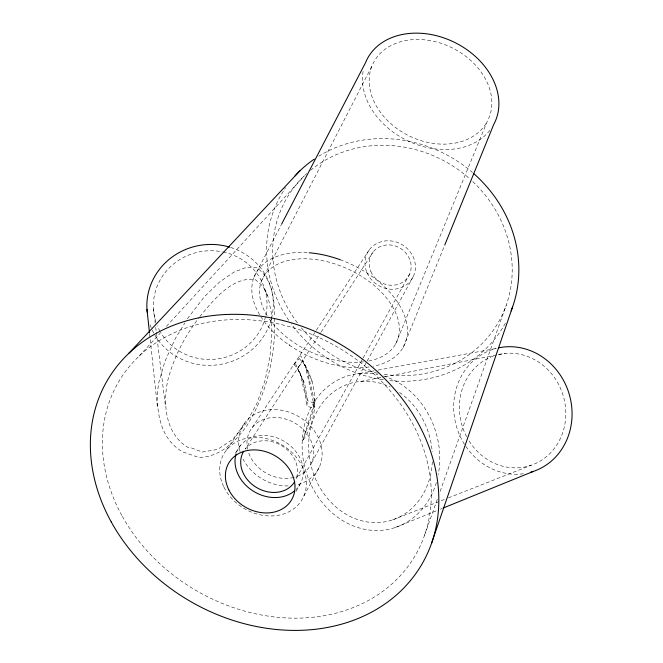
<?xml version="1.0" encoding="UTF-8"?>
<svg xmlns="http://www.w3.org/2000/svg" width="663" height="663" viewBox="0 0 663 663"><rect width="100%" height="100%" fill="white"/><g stroke="black" fill="none" stroke-linecap="round" stroke-linejoin="round"><path stroke-width="0.5" stroke-dasharray="3.31 2.49" d="M312.29 381.573L304.218 364.252L299.286 358.575L299.32 356.122C302.129 353.901 302.9 363.001 304.889 364.749C318.422 387.954 318.447 418.759 302.635 440.812L315.174 400.618L311.577 415.999L302.635 440.812M264.703 288.96L268.051 296.9L271.449 313.616L271.888 333.008L270.015 356.18L265.067 380.305L256.921 403.361L245.849 423.698L232.431 439.594L217.547 449.456L202.348 452.033L191.358 447.915L188.259 447.542C165.493 434.497 162.717 404.065 167.698 380.802C173.515 357.788 184.753 336.224 199.198 317.461M274.755 318.29L274.714 328.243C274.026 362.495 265.001 396.681 246.785 425.845C235.29 441.831 219.627 457.346 198.627 457.42L182.847 451.934C158.996 438.732 155.283 408.159 158.523 383.62L164.896 361.41L175.446 338.312L184.82 323.014M304.889 364.749L311.005 390.507L314.312 407.588L309.737 407.065L306.82 405.963L307.441 400.842L304.765 383.993L295.242 363.133L293.941 364.393L297.472 368.429L304.765 383.993M424.535 535.314L437.704 498.22M440.133 491.391L506.317 304.955M403.154 347.453L444.351 246.014M395.678 343.948L487.288 121.387A64.029 48.987 26.5 0 0 422.198 39.631A64.029 48.987 26.5 0 0 382.037 114.401A64.029 48.987 26.5 0 0 487.288 121.387M261.454 281.029L372.042 65.811M253.871 277.474L281.071 225.147M303.869 496.015L319.674 466.304M295.996 491.498L301.383 481.62M311.718 462.675L366.631 361.99M367.12 361.078L413.629 275.808M362.578 358.965L295.938 479.142A29.678 24.398 30.4 0 0 281.601 445.652A29.678 24.398 30.4 0 0 245.252 449.066L320.668 332.826M363.075 358.061L409.676 274.034M293.941 364.393L299.286 358.575M187.422 318.762L204.138 297.007L219.528 282.04L233.973 272.062L246.561 267.305L256.755 267.769C272.51 278.551 274.449 299.717 274.739 317.287M321.232 331.964L373.103 252.015M235.382 453.169L240.454 445.47M252.354 427.411L315.77 331.152M316.342 330.29L369.672 249.346M226.473 450.119L245.335 422.132M199.82 316.665C212.922 300.687 232.009 276.396 255.164 279.496L262.938 286.201L268.051 296.9M139.197 356.039L160.131 333.199M166.413 326.345L304.59 175.604M395.322 527.483L436.552 510.734M440.381 509.176L442.304 508.397M392.645 519.858L444.583 499.388M448.428 497.872L531.154 465.26M360.697 381.416L380.91 377.496M384.946 376.717L505.181 353.404M359.785 373.443L374.048 370.832M378.125 370.087L496.33 348.448M299.925 372.498L305.195 395.405L306.82 405.963M153.451 309.008L155.208 323.262M155.706 327.331L156.211 331.409M156.335 332.428L165.501 406.734M149.606 333.945L157.396 406.668M230.658 247.456A63.283 60.408 -8.7 0 1 271.581 318.074M271.341 319.019A63.283 60.408 -8.7 0 1 217.58 364.841A63.283 60.408 -8.7 0 1 154.222 333.97M153.741 333.091A63.283 60.408 -8.7 0 1 151.57 328.599M151.189 327.679A63.283 60.408 -8.7 0 1 150.136 324.911M223.199 251.998A56.902 54.308 -8.7 0 1 265.739 315.886M265.515 316.864A56.902 54.308 -8.7 0 1 218.036 358.84A56.902 54.308 -8.7 0 1 160.554 332.246M160.048 331.359A56.902 54.308 -8.7 0 1 157.346 325.831M155.938 322.027A56.902 54.308 -8.7 0 1 222.229 251.807M505.363 323.146A129.194 118.072 32.2 0 1 389.363 380.579M383.305 379.808A129.194 118.072 32.2 0 1 291.14 323.726M288.77 320.345A129.194 118.072 32.2 0 1 285.604 187.728M318.663 156.269A129.194 118.072 32.2 0 1 472.47 172.471M240.064 451.511A43.518 36.133 30.5 0 1 268.217 409.916A43.518 36.133 30.5 0 1 319.864 441.309A43.518 36.133 30.5 0 1 295.375 485.125M288.115 485.921A43.518 36.133 30.5 0 1 243.147 459.252M236.641 452.116A35.669 29.321 30.4 0 1 285.165 441.914A35.669 29.321 30.4 0 1 296.046 489.526M247.664 449.299A34.766 28.865 30.5 0 1 270.877 417.69A34.766 28.865 30.5 0 1 311.428 441.757A34.766 28.865 30.5 0 1 294.712 477.219M293.734 477.476A34.766 28.865 30.5 0 1 248.177 451.263M472.727 181.529A122.663 112.088 32.2 0 1 502.33 314.718A122.663 112.088 32.2 0 1 382.443 374.089M377.454 373.203A122.663 112.088 32.2 0 1 301.151 327.63M297.356 322.823A122.663 112.088 32.2 0 1 306.762 173.573M310.557 170.308A122.663 112.088 32.2 0 1 469.719 178.778M340.127 259.705A82.543 50.603 25 0 1 405.4 318.199A82.543 50.603 25 0 1 373.31 366.258M369.15 366.954A82.543 50.603 25 0 1 260.194 315.621M259.681 314.759A82.543 50.603 25 0 1 308.187 252.702M489.808 130.404A71.231 54.507 26.5 0 1 407.48 140.689A71.231 54.507 26.5 0 1 363.44 69.524M267.148 315.679A74.198 45.474 25 0 1 295.607 259.233A74.198 45.474 25 0 1 389.471 301.905A74.198 45.474 25 0 1 367.476 361.294M363.423 361.874A74.198 45.474 25 0 1 269.435 319.143M436.345 482.581A79.477 67.866 73.9 0 1 354.249 526.273A79.477 67.866 73.9 0 1 303.14 431.837A79.477 67.866 73.9 0 1 377.869 374.545M383.554 376.02A79.477 67.866 73.9 0 1 438.276 474.584M523.397 473.755A64.286 58.642 72.2 0 1 455.249 421.693A64.286 58.642 72.2 0 1 496.396 348.357M432.317 461.813A71.455 61.013 73.9 0 1 361.617 520.778A71.455 61.013 73.9 0 1 310.342 429.815A71.455 61.013 73.9 0 1 390.142 386.985M399.516 392.463A71.455 61.013 73.9 0 1 432.185 451.793M498.361 354.539A57.797 52.725 72.2 0 1 562.025 392.156A57.797 52.725 72.2 0 1 537.585 462.525A57.797 52.725 72.2 0 1 468.6 440.199M466.661 436.776A57.797 52.725 72.2 0 1 494.565 355.617M299.22 365.893L297.579 368.669L301.624 376.543L307.4 400.618L311.801 402.284L314.925 402.64L306.613 368.678L302.635 360.639L302.643 362.446L299.22 365.893M289.582 345.125L289.035 344.785L289.582 345.125M367.02 272.758A25.849 23.595 32.1 0 0 410.422 281.062A25.849 23.595 32.1 0 0 393.134 241.249A25.849 23.595 32.1 0 0 367.02 272.758M370.89 271.557A21.506 19.633 32.1 0 0 407.007 278.41A21.506 19.633 32.1 0 0 392.571 245.302A21.506 19.633 32.1 0 0 370.89 271.557M122.34 516.386A171.866 140.755 30.4 0 0 407.09 567.661A171.866 140.755 30.4 0 0 271.076 322.45A171.866 140.755 30.4 0 0 122.34 516.386M223.945 487.181A45.283 37.012 30.4 0 0 298.756 504.195A45.283 37.012 30.4 0 0 266.369 438.624A45.283 37.012 30.4 0 0 223.945 487.181"/><path stroke-width="0.99" d="M431.522 543.411L512.532 307.077M444.74 245.061L493.72 124.478A71.231 54.507 26.5 0 0 453.89 42.042A71.231 54.507 26.5 0 0 365.537 62.678L281.551 224.235M128.846 353.296L299.966 170.756M443.257 508.007L533.384 471.401M146.971 309.364L149.498 332.917M147.236 312.323A63.283 60.408 -8.7 0 1 229.655 247.15M295.027 175.819A129.194 118.072 32.2 0 1 314.295 159.112M474.004 173.814A129.194 118.072 32.2 0 1 511.09 310.947M294.72 481.595A29.678 24.398 30.4 0 1 256.614 487.554A29.678 24.398 30.4 0 1 243.677 451.304M294.612 490.844A35.669 29.321 30.4 0 1 253.158 491.068A35.669 29.321 30.4 0 1 236.036 453.931M309.256 252.785A82.543 50.603 25 0 1 340.127 259.705M498.402 347.893A64.286 58.642 72.2 0 1 569.865 396.515A64.286 58.642 72.2 0 1 530.45 472.305M111.26 521.955A182.151 148.844 30.4 0 0 412.916 577.523A182.151 148.844 30.4 0 0 269.609 317.61A182.151 148.844 30.4 0 0 111.26 521.955M228.868 489.924A36.399 29.669 30.4 0 0 288.985 503.457A36.399 29.669 30.4 0 0 262.73 450.881A36.399 29.669 30.4 0 0 228.868 489.924"/></g></svg>
